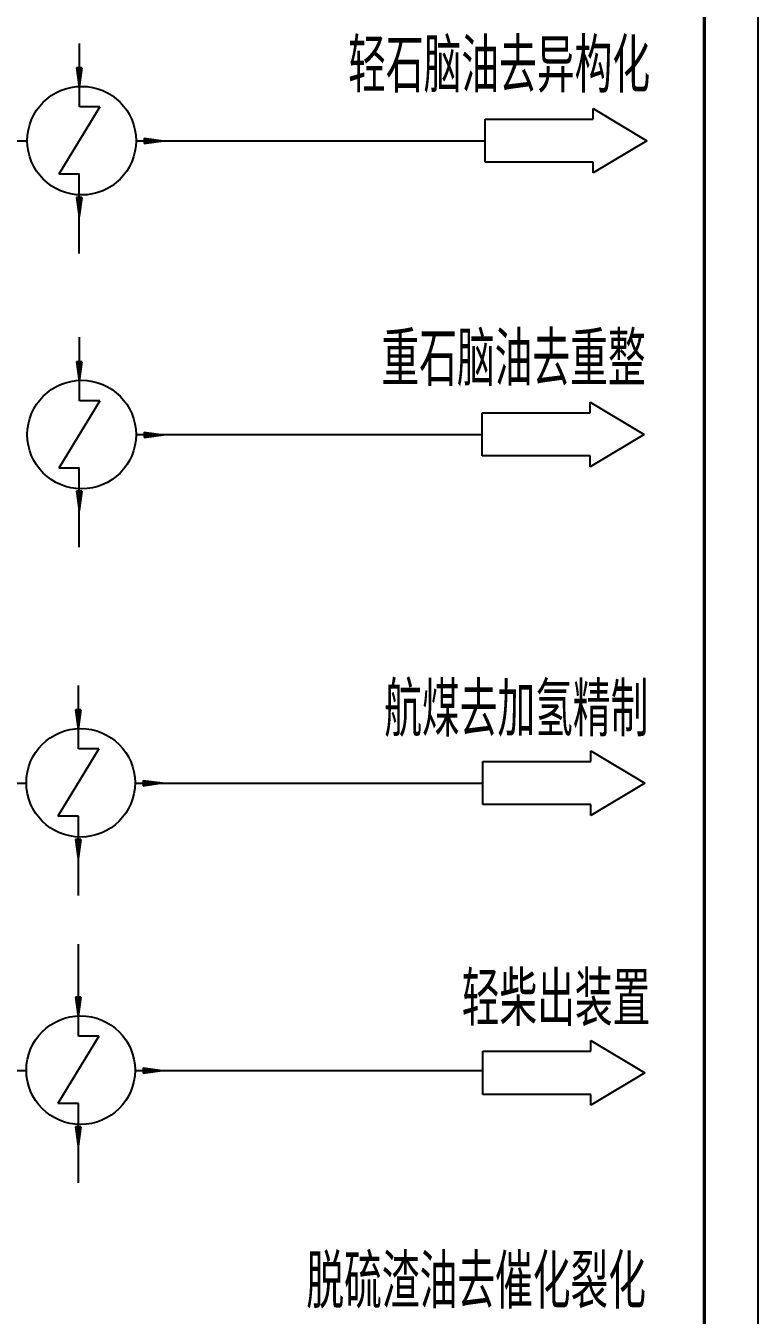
# Model space of a CAD drawing. Extents: x 0 to 420, y 0 to 297.
# Drawn here: x 351.9 to 419.9, y 63.2 to 182.9 of the extents above; entities that cross this region are included whole.
import ezdxf

# ---------------------------------------------------------------- set-up
doc = ezdxf.new("R2010")
doc.units = 0
doc.header["$LTSCALE"] = 300
doc.header["$MEASUREMENT"] = 0
doc.layers.get('0').update_dxf_attribs({"linetype": 'CONTINUOUS'})
doc.styles.get("Standard").update_dxf_attribs({"font": 'txt', "width": 0.62, "bigfont": 'hztxt'})

# ---------------------------------------------------------------- blocks, each defined once
blk = doc.blocks.new('FH02')
at = {"linetype": 'Continuous'}
for p, q in [((10, 2), (10, 3)), ((10, 3), (15, 0)), ((0, -2), (0, 2)), ((0, 2), (10, 2)), ((15, 0), (10, -3)), ((10, -2), (0, -2)), ((10, -3), (10, -2))]:
    blk.add_line(p, q, dxfattribs=at)

msp = doc.modelspace()

# ---------------------------------------------------------------- linework, layer by layer
for p, q in [((419.86, -0.15), (419.86, 296.85)), ((356.9, 175.36), (356.9, 181.23)), ((357.12, 178.97), (356.63, 178.97)), ((356.63, 178.97), (356.88, 177.18)), ((357.12, 178.93), (356.64, 178.93)), ((357.12, 178.88), (356.64, 178.88)), ((357.11, 178.85), (356.65, 178.85)), ((357.1, 178.8), (356.66, 178.8)), ((357.09, 178.76), (356.66, 178.76)), ((357.09, 178.72), (356.67, 178.72)), ((357.08, 178.68), (356.67, 178.68)), ((357.08, 178.65), (356.68, 178.65)), ((357.08, 178.62), (356.68, 178.62)), ((357.07, 178.6), (356.68, 178.6)), ((357.07, 178.58), (356.69, 178.58)), ((357.07, 178.56), (356.69, 178.56)), ((357.07, 178.56), (356.69, 178.56)), ((357.06, 178.54), (356.69, 178.54)), ((357.06, 178.54), (356.69, 178.54)), ((357.06, 178.52), (356.69, 178.52)), ((357.06, 178.52), (356.69, 178.52)), ((357.06, 178.51), (356.7, 178.51)), ((357.06, 178.48), (356.7, 178.48)), ((357.05, 178.45), (356.7, 178.45)), ((357.05, 178.44), (356.71, 178.44)), ((357.05, 178.41), (356.71, 178.41)), ((357.04, 178.39), (356.71, 178.39)), ((357.11, 178.88), (356.72, 178.88)), ((357.04, 178.37), (356.72, 178.37)), ((357.04, 178.33), (356.72, 178.33)), ((357.04, 178.33), (356.72, 178.33)), ((357.11, 178.88), (356.73, 178.88)), ((356.88, 178.97), (356.88, 177.18)), ((357.12, 178.97), (356.88, 177.18)), ((357.03, 178.3), (356.73, 178.3)), ((357.03, 178.26), (356.73, 178.26)), ((357.02, 178.23), (356.73, 178.23)), ((357.02, 178.22), (356.74, 178.22)), ((357.02, 178.19), (356.74, 178.19)), ((357.01, 178.15), (356.74, 178.15)), ((357.01, 178.12), (356.75, 178.12)), ((357.01, 178.11), (356.75, 178.11)), ((357.01, 178.1), (356.75, 178.1)), ((357.01, 178.1), (356.75, 178.1)), ((357, 178.09), (356.75, 178.09)), ((357, 178.09), (356.75, 178.09)), ((357, 178.07), (356.76, 178.07)), ((357, 178.07), (356.76, 178.07)), ((357, 178.03), (356.76, 178.03)), ((356.99, 178.01), (356.76, 178.01)), ((356.99, 177.98), (356.77, 177.98)), ((356.98, 177.94), (356.77, 177.94)), ((356.98, 177.94), (356.77, 177.94)), ((356.98, 177.92), (356.78, 177.92)), ((356.98, 177.89), (356.78, 177.89)), ((356.97, 177.87), (356.78, 177.87)), ((356.97, 177.85), (356.79, 177.85)), ((356.97, 177.83), (356.79, 177.83)), ((356.97, 177.82), (356.79, 177.82)), ((356.96, 177.81), (356.79, 177.81)), ((356.96, 177.8), (356.79, 177.8)), ((356.96, 177.78), (356.8, 177.78)), ((356.96, 177.78), (356.8, 177.78)), ((356.96, 177.77), (356.8, 177.77)), ((356.96, 177.77), (356.8, 177.77)), ((356.96, 177.76), (356.8, 177.76)), ((356.96, 177.74), (356.8, 177.74)), ((356.95, 177.73), (356.8, 177.73)), ((356.95, 177.71), (356.81, 177.71)), ((356.95, 177.69), (356.81, 177.69)), ((356.95, 177.69), (356.81, 177.69)), ((356.95, 177.69), (356.81, 177.69)), ((356.95, 177.68), (356.81, 177.68)), ((356.95, 177.67), (356.81, 177.67)), ((356.94, 177.66), (356.81, 177.66)), ((356.94, 177.64), (356.81, 177.64)), ((356.94, 177.64), (356.81, 177.64)), ((356.94, 177.64), (356.82, 177.64)), ((356.94, 177.61), (356.82, 177.61)), ((356.94, 177.61), (356.82, 177.61)), ((356.94, 177.6), (356.82, 177.6)), ((356.93, 177.57), (356.82, 177.57)), ((356.93, 177.56), (356.83, 177.56)), ((356.93, 177.55), (356.83, 177.55)), ((356.93, 177.53), (356.83, 177.53)), ((356.92, 177.49), (356.84, 177.49)), ((356.92, 177.47), (356.84, 177.47)), ((356.92, 177.46), (356.84, 177.46)), ((356.91, 177.41), (356.85, 177.41)), ((358.8, 175.36), (355, 169.11)), ((358.8, 175.36), (356.9, 175.36)), ((362.91, 172.43), (364.71, 172.19)), ((362.91, 172.43), (362.91, 171.94)), ((362.96, 172.43), (362.96, 171.95)), ((363, 172.43), (363, 171.95)), ((363, 172.42), (363, 172.03)), ((363, 172.42), (363, 172.04)), ((363.04, 172.42), (363.04, 171.96)), ((363.08, 172.41), (363.08, 171.97)), ((363.13, 172.4), (363.13, 171.97)), ((363.17, 172.4), (363.17, 171.98)), ((363.21, 172.39), (363.21, 171.98)), ((363.23, 172.39), (363.23, 171.99)), ((363.27, 172.39), (363.27, 171.99)), ((363.28, 172.38), (363.28, 171.99)), ((363.31, 172.38), (363.31, 172)), ((363.33, 172.38), (363.33, 172)), ((363.33, 172.38), (363.33, 172)), ((363.35, 172.38), (363.35, 172)), ((363.35, 172.38), (363.35, 172)), ((363.37, 172.37), (363.37, 172)), ((363.37, 172.37), (363.37, 172)), ((363.37, 172.37), (363.37, 172.01)), ((363.4, 172.37), (363.4, 172.01)), ((363.44, 172.36), (363.44, 172.01)), ((363.45, 172.36), (363.45, 172.02)), ((363.47, 172.36), (363.47, 172.02)), ((363.49, 172.35), (363.49, 172.02)), ((363.52, 172.35), (363.52, 172.03)), ((363.55, 172.35), (363.55, 172.03)), ((363.56, 172.35), (363.56, 172.03)), ((363.59, 172.34), (363.59, 172.04)), ((363.63, 172.34), (363.63, 172.04)), ((363.65, 172.33), (363.65, 172.04)), ((363.67, 172.33), (363.67, 172.05)), ((363.69, 172.33), (363.69, 172.05)), ((363.73, 172.32), (363.73, 172.05)), ((363.76, 172.32), (363.76, 172.06)), ((329.69, 172.21), (352.07, 172.21)), ((362.16, 172.21), (394.54, 172.21)), ((362.91, 172.19), (364.71, 172.19)), ((362.91, 171.94), (364.71, 172.19)), ((363.78, 172.32), (363.78, 172.06)), ((363.78, 172.32), (363.78, 172.06)), ((363.78, 172.32), (363.78, 172.06)), ((363.79, 172.31), (363.79, 172.06)), ((363.79, 172.31), (363.79, 172.06)), ((363.81, 172.31), (363.81, 172.07)), ((363.82, 172.31), (363.82, 172.07)), ((363.85, 172.31), (363.85, 172.07)), ((363.88, 172.3), (363.88, 172.07)), ((363.9, 172.3), (363.9, 172.08)), ((363.94, 172.29), (363.94, 172.08)), ((363.95, 172.29), (363.95, 172.08)), ((363.97, 172.29), (363.97, 172.09)), ((363.99, 172.29), (363.99, 172.09)), ((364.02, 172.28), (364.02, 172.09)), ((364.03, 172.28), (364.03, 172.1)), ((364.05, 172.28), (364.05, 172.1)), ((364.06, 172.28), (364.06, 172.1)), ((364.08, 172.28), (364.08, 172.1)), ((364.09, 172.27), (364.09, 172.1)), ((364.1, 172.27), (364.1, 172.11)), ((364.1, 172.27), (364.1, 172.11)), ((364.11, 172.27), (364.11, 172.11)), ((364.11, 172.27), (364.11, 172.11)), ((364.13, 172.27), (364.13, 172.11)), ((364.14, 172.27), (364.14, 172.11)), ((364.16, 172.26), (364.16, 172.11)), ((364.17, 172.26), (364.17, 172.12)), ((364.19, 172.26), (364.19, 172.12)), ((364.19, 172.26), (364.19, 172.12)), ((364.2, 172.26), (364.2, 172.12)), ((364.2, 172.26), (364.2, 172.12)), ((364.22, 172.26), (364.22, 172.12)), ((364.23, 172.25), (364.23, 172.12)), ((364.24, 172.25), (364.24, 172.12)), ((364.24, 172.25), (364.24, 172.12)), ((364.25, 172.25), (364.25, 172.13)), ((364.27, 172.25), (364.27, 172.13)), ((364.27, 172.25), (364.27, 172.13)), ((364.28, 172.25), (364.28, 172.13)), ((364.31, 172.24), (364.31, 172.13)), ((364.33, 172.24), (364.33, 172.14)), ((364.34, 172.24), (364.34, 172.14)), ((364.36, 172.24), (364.36, 172.14)), ((364.4, 172.23), (364.4, 172.15)), ((364.42, 172.23), (364.42, 172.15)), ((364.42, 172.23), (364.42, 172.15)), ((364.47, 172.22), (364.47, 172.16)), ((356.9, 169.11), (355, 169.11)), ((356.86, 169.11), (356.86, 161.75)), ((356.63, 166.95), (356.88, 165.16)), ((357.12, 166.95), (356.63, 166.95)), ((357.12, 166.91), (356.64, 166.91)), ((357.12, 166.86), (356.64, 166.86)), ((357.11, 166.83), (356.65, 166.83)), ((357.1, 166.78), (356.66, 166.78)), ((357.09, 166.74), (356.66, 166.74)), ((357.09, 166.7), (356.67, 166.7)), ((357.08, 166.66), (356.67, 166.66)), ((357.08, 166.63), (356.68, 166.63)), ((357.08, 166.59), (356.68, 166.59)), ((357.07, 166.58), (356.68, 166.58)), ((357.07, 166.56), (356.69, 166.56)), ((357.07, 166.54), (356.69, 166.54)), ((357.07, 166.54), (356.69, 166.54)), ((357.06, 166.52), (356.69, 166.52)), ((357.06, 166.52), (356.69, 166.52)), ((357.06, 166.5), (356.69, 166.5)), ((357.06, 166.5), (356.69, 166.5)), ((357.06, 166.49), (356.7, 166.49)), ((357.06, 166.46), (356.7, 166.46)), ((357.05, 166.43), (356.7, 166.43)), ((357.05, 166.42), (356.71, 166.42)), ((357.05, 166.39), (356.71, 166.39)), ((357.04, 166.37), (356.71, 166.37)), ((357.11, 166.86), (356.72, 166.86)), ((357.04, 166.34), (356.72, 166.34)), ((357.11, 166.86), (356.73, 166.86)), ((356.88, 166.95), (356.88, 165.16)), ((357.12, 166.95), (356.88, 165.16)), ((357.04, 166.31), (356.72, 166.31)), ((357.04, 166.31), (356.72, 166.31)), ((357.03, 166.27), (356.73, 166.27)), ((357.03, 166.24), (356.73, 166.24)), ((357.02, 166.21), (356.73, 166.21)), ((357.02, 166.2), (356.74, 166.2)), ((357.02, 166.17), (356.74, 166.17)), ((357.01, 166.13), (356.74, 166.13)), ((357.01, 166.1), (356.75, 166.1)), ((357.01, 166.09), (356.75, 166.09)), ((357.01, 166.08), (356.75, 166.08)), ((357.01, 166.08), (356.75, 166.08)), ((357, 166.07), (356.75, 166.07)), ((357, 166.07), (356.75, 166.07)), ((357, 166.05), (356.76, 166.05)), ((357, 166.04), (356.76, 166.04)), ((357, 166.01), (356.76, 166.01)), ((356.99, 165.99), (356.76, 165.99)), ((356.99, 165.96), (356.77, 165.96)), ((356.98, 165.92), (356.77, 165.92)), ((356.98, 165.92), (356.77, 165.92)), ((356.98, 165.9), (356.78, 165.9)), ((356.98, 165.87), (356.78, 165.87)), ((356.97, 165.85), (356.78, 165.85)), ((356.97, 165.83), (356.79, 165.83)), ((356.97, 165.81), (356.79, 165.81)), ((356.97, 165.8), (356.79, 165.8)), ((356.96, 165.79), (356.79, 165.79)), ((356.96, 165.78), (356.79, 165.78)), ((356.96, 165.76), (356.8, 165.76)), ((356.96, 165.76), (356.8, 165.76)), ((356.96, 165.75), (356.8, 165.75)), ((356.96, 165.75), (356.8, 165.75)), ((356.96, 165.74), (356.8, 165.74)), ((356.96, 165.72), (356.8, 165.72)), ((356.95, 165.7), (356.8, 165.7)), ((356.95, 165.69), (356.81, 165.69)), ((356.95, 165.67), (356.81, 165.67)), ((356.95, 165.67), (356.81, 165.67)), ((356.95, 165.67), (356.81, 165.67)), ((356.95, 165.66), (356.81, 165.66)), ((356.95, 165.65), (356.81, 165.65)), ((356.94, 165.63), (356.81, 165.63)), ((356.94, 165.62), (356.81, 165.62)), ((356.94, 165.62), (356.81, 165.62)), ((356.94, 165.62), (356.82, 165.62)), ((356.94, 165.59), (356.82, 165.59)), ((356.94, 165.59), (356.82, 165.59)), ((356.94, 165.58), (356.82, 165.58)), ((356.93, 165.55), (356.82, 165.55)), ((356.93, 165.54), (356.83, 165.54)), ((356.93, 165.53), (356.83, 165.53)), ((356.93, 165.51), (356.83, 165.51)), ((356.92, 165.47), (356.84, 165.47)), ((356.92, 165.45), (356.84, 165.45)), ((356.92, 165.44), (356.84, 165.44)), ((356.91, 165.39), (356.85, 165.39)), ((356.9, 148.08), (356.9, 153.96)), ((356.63, 151.7), (356.88, 149.9)), ((357.12, 151.7), (356.63, 151.7)), ((357.12, 151.65), (356.64, 151.65)), ((357.12, 151.61), (356.64, 151.61)), ((357.11, 151.57), (356.65, 151.57)), ((357.1, 151.53), (356.66, 151.53)), ((357.09, 151.48), (356.66, 151.48)), ((357.09, 151.44), (356.67, 151.44)), ((357.08, 151.4), (356.67, 151.4)), ((357.08, 151.38), (356.68, 151.38)), ((357.08, 151.34), (356.68, 151.34)), ((357.07, 151.33), (356.68, 151.33)), ((357.07, 151.3), (356.69, 151.3)), ((357.07, 151.28), (356.69, 151.28)), ((357.07, 151.28), (356.69, 151.28)), ((357.06, 151.26), (356.69, 151.26)), ((357.06, 151.26), (356.69, 151.26)), ((357.06, 151.24), (356.69, 151.24)), ((357.06, 151.24), (356.69, 151.24)), ((357.06, 151.24), (356.7, 151.24)), ((357.06, 151.21), (356.7, 151.21)), ((357.05, 151.17), (356.7, 151.17)), ((357.05, 151.16), (356.71, 151.16)), ((357.05, 151.14), (356.71, 151.14)), ((357.04, 151.12), (356.71, 151.12)), ((357.11, 151.61), (356.72, 151.61)), ((357.04, 151.09), (356.72, 151.09)), ((357.04, 151.06), (356.72, 151.06)), ((357.04, 151.05), (356.72, 151.05)), ((357.11, 151.61), (356.73, 151.61)), ((357.03, 151.02), (356.73, 151.02)), ((357.03, 150.98), (356.73, 150.98)), ((357.02, 150.96), (356.73, 150.96)), ((357.02, 150.94), (356.74, 150.94)), ((357.02, 150.92), (356.74, 150.92)), ((357.01, 150.88), (356.74, 150.88)), ((357.01, 150.85), (356.75, 150.85)), ((357.01, 150.83), (356.75, 150.83)), ((357.01, 150.83), (356.75, 150.83)), ((357.01, 150.83), (356.75, 150.83)), ((357, 150.81), (356.75, 150.81)), ((357, 150.81), (356.75, 150.81)), ((357, 150.8), (356.76, 150.8)), ((357, 150.79), (356.76, 150.79)), ((357.12, 151.7), (356.88, 149.9)), ((356.88, 151.7), (356.88, 149.9)), ((357, 150.76), (356.76, 150.76)), ((356.99, 150.73), (356.76, 150.73)), ((356.99, 150.71), (356.77, 150.71)), ((356.98, 150.67), (356.77, 150.67)), ((356.98, 150.66), (356.77, 150.66)), ((356.98, 150.64), (356.78, 150.64)), ((356.98, 150.62), (356.78, 150.62)), ((356.97, 150.59), (356.78, 150.59)), ((356.97, 150.58), (356.79, 150.58)), ((356.97, 150.56), (356.79, 150.56)), ((356.97, 150.55), (356.79, 150.55)), ((356.96, 150.53), (356.79, 150.53)), ((356.96, 150.52), (356.79, 150.52)), ((356.96, 150.51), (356.8, 150.51)), ((356.96, 150.51), (356.8, 150.51)), ((356.96, 150.49), (356.8, 150.49)), ((356.96, 150.49), (356.8, 150.49)), ((356.96, 150.48), (356.8, 150.48)), ((356.96, 150.47), (356.8, 150.47)), ((356.95, 150.45), (356.8, 150.45)), ((356.95, 150.44), (356.81, 150.44)), ((356.95, 150.42), (356.81, 150.42)), ((356.95, 150.42), (356.81, 150.42)), ((356.95, 150.41), (356.81, 150.41)), ((356.95, 150.41), (356.81, 150.41)), ((356.95, 150.39), (356.81, 150.39)), ((356.94, 150.38), (356.81, 150.38)), ((356.94, 150.37), (356.81, 150.37)), ((356.94, 150.37), (356.81, 150.37)), ((356.94, 150.36), (356.82, 150.36)), ((356.94, 150.33), (356.82, 150.33)), ((356.94, 150.33), (356.82, 150.33)), ((356.94, 150.33), (356.82, 150.33)), ((356.93, 150.3), (356.82, 150.3)), ((356.93, 150.28), (356.83, 150.28)), ((356.93, 150.27), (356.83, 150.27)), ((356.93, 150.25), (356.83, 150.25)), ((356.92, 150.21), (356.84, 150.21)), ((356.92, 150.19), (356.84, 150.19)), ((356.92, 150.19), (356.84, 150.19)), ((356.91, 150.14), (356.85, 150.14)), ((358.8, 148.08), (355, 141.83)), ((358.8, 148.08), (356.9, 148.08)), ((362.16, 144.95), (394.27, 144.95)), ((362.91, 145.16), (362.91, 144.67)), ((362.91, 145.16), (364.71, 144.91)), ((362.91, 144.67), (364.71, 144.91)), ((362.91, 144.91), (364.71, 144.91)), ((362.96, 145.15), (362.96, 144.67)), ((363, 145.16), (363, 144.68)), ((363, 145.15), (363, 144.77)), ((363, 145.15), (363, 144.75)), ((363.04, 145.14), (363.04, 144.68)), ((363.08, 145.14), (363.08, 144.69)), ((363.13, 145.13), (363.13, 144.7)), ((363.17, 145.12), (363.17, 144.7)), ((363.21, 145.12), (363.21, 144.71)), ((363.23, 145.12), (363.23, 144.71)), ((363.27, 145.11), (363.27, 144.72)), ((363.28, 145.11), (363.28, 144.72)), ((363.31, 145.1), (363.31, 144.72)), ((363.33, 145.1), (363.33, 144.72)), ((363.33, 145.1), (363.33, 144.72)), ((363.35, 145.1), (363.35, 144.73)), ((363.35, 145.1), (363.35, 144.73)), ((363.37, 145.1), (363.37, 144.73)), ((363.37, 145.1), (363.37, 144.73)), ((363.37, 145.1), (363.37, 144.73)), ((363.4, 145.09), (363.4, 144.73)), ((363.44, 145.09), (363.44, 144.74)), ((363.45, 145.09), (363.45, 144.74)), ((363.47, 145.08), (363.47, 144.74)), ((363.49, 145.08), (363.49, 144.75)), ((363.52, 145.08), (363.52, 144.75)), ((363.55, 145.07), (363.55, 144.75)), ((363.56, 145.07), (363.56, 144.76)), ((363.59, 145.07), (363.59, 144.76)), ((363.63, 145.06), (363.63, 144.76)), ((363.65, 145.06), (363.65, 144.77)), ((363.67, 145.06), (363.67, 144.77)), ((363.69, 145.05), (363.69, 144.77)), ((363.73, 145.05), (363.73, 144.78)), ((363.76, 145.04), (363.76, 144.78)), ((363.78, 145.04), (363.78, 144.79)), ((363.78, 145.04), (363.78, 144.79)), ((363.78, 145.04), (363.78, 144.79)), ((363.79, 145.04), (363.79, 144.79)), ((363.79, 145.04), (363.79, 144.79)), ((363.81, 145.04), (363.81, 144.79)), ((363.82, 145.03), (363.82, 144.79)), ((363.85, 145.03), (363.85, 144.8)), ((363.88, 145.03), (363.88, 144.8)), ((363.9, 145.02), (363.9, 144.8)), ((363.94, 145.02), (363.94, 144.81)), ((363.95, 145.02), (363.95, 144.81)), ((363.97, 145.01), (363.97, 144.81)), ((363.99, 145.01), (363.99, 144.81)), ((364.02, 145.01), (364.02, 144.82)), ((364.03, 145.01), (364.03, 144.82)), ((364.05, 145), (364.05, 144.82)), ((364.06, 145), (364.06, 144.82)), ((364.08, 145), (364.08, 144.83)), ((364.09, 145), (364.09, 144.83)), ((364.1, 145), (364.1, 144.83)), ((364.1, 145), (364.1, 144.83)), ((364.11, 144.99), (364.11, 144.83)), ((364.11, 144.99), (364.11, 144.83)), ((364.13, 144.99), (364.13, 144.83)), ((364.14, 144.99), (364.14, 144.84)), ((364.16, 144.99), (364.16, 144.84)), ((364.17, 144.99), (364.17, 144.84)), ((364.19, 144.98), (364.19, 144.84)), ((364.19, 144.98), (364.19, 144.84)), ((364.2, 144.98), (364.2, 144.84)), ((364.2, 144.98), (364.2, 144.84)), ((364.22, 144.98), (364.22, 144.85)), ((364.23, 144.98), (364.23, 144.85)), ((364.24, 144.98), (364.24, 144.85)), ((364.24, 144.98), (364.24, 144.85)), ((364.25, 144.98), (364.25, 144.85)), ((364.27, 144.97), (364.27, 144.85)), ((364.27, 144.97), (364.27, 144.85)), ((364.28, 144.97), (364.28, 144.85)), ((364.31, 144.97), (364.31, 144.86)), ((364.33, 144.97), (364.33, 144.86)), ((364.34, 144.96), (364.34, 144.86)), ((364.36, 144.96), (364.36, 144.87)), ((364.4, 144.96), (364.4, 144.87)), ((364.42, 144.95), (364.42, 144.87)), ((364.42, 144.95), (364.42, 144.87)), ((364.47, 144.94), (364.47, 144.88)), ((356.9, 141.83), (355, 141.83)), ((356.86, 141.83), (356.86, 134.47)), ((357.12, 139.68), (356.63, 139.68)), ((356.63, 139.68), (356.88, 137.88)), ((357.12, 139.63), (356.64, 139.63)), ((357.12, 139.59), (356.64, 139.59)), ((357.11, 139.55), (356.65, 139.55)), ((357.1, 139.5), (356.66, 139.5)), ((357.09, 139.46), (356.66, 139.46)), ((357.09, 139.42), (356.67, 139.42)), ((357.08, 139.38), (356.67, 139.38)), ((357.08, 139.36), (356.68, 139.36)), ((357.08, 139.32), (356.68, 139.32)), ((357.07, 139.31), (356.68, 139.31)), ((357.07, 139.28), (356.69, 139.28)), ((357.07, 139.26), (356.69, 139.26)), ((357.07, 139.26), (356.69, 139.26)), ((357.06, 139.24), (356.69, 139.24)), ((357.06, 139.24), (356.69, 139.24)), ((357.06, 139.22), (356.69, 139.22)), ((357.06, 139.22), (356.69, 139.22)), ((357.06, 139.22), (356.7, 139.22)), ((357.06, 139.18), (356.7, 139.18)), ((357.05, 139.15), (356.7, 139.15)), ((357.05, 139.14), (356.71, 139.14)), ((357.05, 139.11), (356.71, 139.11)), ((357.04, 139.09), (356.71, 139.09)), ((357.11, 139.59), (356.72, 139.59)), ((357.04, 139.07), (356.72, 139.07)), ((357.04, 139.04), (356.72, 139.04)), ((357.04, 139.03), (356.72, 139.03)), ((357.11, 139.59), (356.73, 139.59)), ((357.03, 139), (356.73, 139)), ((357.03, 138.96), (356.73, 138.96)), ((357.02, 138.93), (356.73, 138.93)), ((357.02, 138.92), (356.74, 138.92)), ((357.02, 138.9), (356.74, 138.9)), ((357.01, 138.86), (356.74, 138.86)), ((357.01, 138.83), (356.75, 138.83)), ((357.01, 138.81), (356.75, 138.81)), ((357.12, 139.68), (356.88, 137.88)), ((356.88, 139.67), (356.88, 137.88)), ((357.01, 138.81), (356.75, 138.81)), ((357.01, 138.81), (356.75, 138.81)), ((357, 138.79), (356.75, 138.79)), ((357, 138.79), (356.75, 138.79)), ((357, 138.77), (356.76, 138.77)), ((357, 138.77), (356.76, 138.77)), ((357, 138.74), (356.76, 138.74)), ((356.99, 138.71), (356.76, 138.71)), ((356.99, 138.69), (356.77, 138.69)), ((356.98, 138.65), (356.77, 138.65)), ((356.98, 138.64), (356.77, 138.64)), ((356.98, 138.62), (356.78, 138.62)), ((356.98, 138.6), (356.78, 138.6)), ((356.97, 138.57), (356.78, 138.57)), ((356.97, 138.56), (356.79, 138.56)), ((356.97, 138.54), (356.79, 138.54)), ((356.97, 138.53), (356.79, 138.53)), ((356.96, 138.51), (356.79, 138.51)), ((356.96, 138.5), (356.79, 138.5)), ((356.96, 138.49), (356.8, 138.49)), ((356.96, 138.49), (356.8, 138.49)), ((356.96, 138.47), (356.8, 138.47)), ((356.96, 138.47), (356.8, 138.47)), ((356.96, 138.46), (356.8, 138.46)), ((356.96, 138.45), (356.8, 138.45)), ((356.95, 138.43), (356.8, 138.43)), ((356.95, 138.42), (356.81, 138.42)), ((356.95, 138.4), (356.81, 138.4)), ((356.95, 138.4), (356.81, 138.4)), ((356.95, 138.39), (356.81, 138.39)), ((356.95, 138.38), (356.81, 138.38)), ((356.95, 138.37), (356.81, 138.37)), ((356.94, 138.36), (356.81, 138.36)), ((356.94, 138.35), (356.81, 138.35)), ((356.94, 138.35), (356.81, 138.35)), ((356.94, 138.34), (356.82, 138.34)), ((356.94, 138.31), (356.82, 138.31)), ((356.94, 138.31), (356.82, 138.31)), ((356.94, 138.31), (356.82, 138.31)), ((356.93, 138.28), (356.82, 138.28)), ((356.93, 138.26), (356.83, 138.26)), ((356.93, 138.25), (356.83, 138.25)), ((356.93, 138.23), (356.83, 138.23)), ((356.92, 138.19), (356.84, 138.19)), ((356.92, 138.17), (356.84, 138.17)), ((356.92, 138.17), (356.84, 138.17)), ((356.91, 138.12), (356.85, 138.12)), ((356.81, 115.76), (356.81, 121.64)), ((357.03, 119.38), (356.54, 119.38)), ((356.54, 119.38), (356.79, 117.59)), ((357.03, 119.34), (356.55, 119.34)), ((357.03, 119.29), (356.55, 119.29)), ((357.01, 119.26), (356.56, 119.26)), ((357.01, 119.21), (356.56, 119.21)), ((357, 119.17), (356.57, 119.17)), ((357, 119.13), (356.58, 119.13)), ((356.99, 119.09), (356.58, 119.09)), ((356.99, 119.06), (356.58, 119.06)), ((356.98, 119.02), (356.59, 119.02)), ((356.98, 119.01), (356.59, 119.01)), ((356.98, 118.99), (356.59, 118.99)), ((356.98, 118.97), (356.6, 118.97)), ((356.98, 118.97), (356.6, 118.97)), ((356.97, 118.95), (356.6, 118.95)), ((356.97, 118.95), (356.6, 118.95)), ((356.97, 118.93), (356.6, 118.93)), ((356.97, 118.93), (356.6, 118.93)), ((356.97, 118.92), (356.6, 118.92)), ((356.96, 118.89), (356.61, 118.89)), ((356.96, 118.86), (356.61, 118.86)), ((356.96, 118.85), (356.61, 118.85)), ((357.02, 119.29), (356.62, 119.29)), ((356.96, 118.82), (356.62, 118.82)), ((356.95, 118.8), (356.62, 118.8)), ((356.95, 118.78), (356.62, 118.78)), ((356.94, 118.74), (356.63, 118.74)), ((356.94, 118.74), (356.63, 118.74)), ((356.94, 118.7), (356.63, 118.7)), ((357.02, 119.29), (356.64, 119.29)), ((356.93, 118.67), (356.64, 118.67)), ((356.93, 118.64), (356.64, 118.64)), ((356.93, 118.63), (356.64, 118.63)), ((356.93, 118.6), (356.65, 118.6)), ((356.92, 118.56), (356.65, 118.56)), ((356.92, 118.53), (356.66, 118.53)), ((356.91, 118.52), (356.66, 118.52)), ((356.91, 118.51), (356.66, 118.51)), ((356.91, 118.51), (356.66, 118.51)), ((356.91, 118.5), (356.66, 118.5)), ((356.91, 118.5), (356.66, 118.5)), ((356.91, 118.48), (356.66, 118.48)), ((356.91, 118.47), (356.66, 118.47)), ((356.79, 119.38), (356.79, 117.59)), ((357.03, 119.38), (356.79, 117.59)), ((356.9, 118.44), (356.67, 118.44)), ((356.9, 118.42), (356.67, 118.42)), ((356.9, 118.39), (356.68, 118.39)), ((356.89, 118.35), (356.68, 118.35)), ((356.89, 118.35), (356.68, 118.35)), ((356.89, 118.33), (356.68, 118.33)), ((356.88, 118.3), (356.69, 118.3)), ((356.88, 118.28), (356.69, 118.28)), ((356.88, 118.26), (356.69, 118.26)), ((356.88, 118.24), (356.7, 118.24)), ((356.87, 118.23), (356.7, 118.23)), ((356.87, 118.22), (356.7, 118.22)), ((356.87, 118.21), (356.7, 118.21)), ((356.87, 118.19), (356.7, 118.19)), ((356.87, 118.19), (356.7, 118.19)), ((356.87, 118.18), (356.7, 118.18)), ((356.87, 118.18), (356.7, 118.18)), ((356.87, 118.17), (356.71, 118.17)), ((356.86, 118.15), (356.71, 118.15)), ((356.86, 118.13), (356.71, 118.13)), ((356.86, 118.12), (356.71, 118.12)), ((356.86, 118.1), (356.72, 118.1)), ((356.86, 118.1), (356.72, 118.1)), ((356.86, 118.1), (356.72, 118.1)), ((356.86, 118.09), (356.72, 118.09)), ((356.85, 118.08), (356.72, 118.08)), ((356.85, 118.06), (356.72, 118.06)), ((356.85, 118.05), (356.72, 118.05)), ((356.85, 118.05), (356.72, 118.05)), ((356.85, 118.05), (356.72, 118.05)), ((356.85, 118.02), (356.73, 118.02)), ((356.85, 118.02), (356.73, 118.02)), ((356.84, 118.01), (356.73, 118.01)), ((356.84, 117.98), (356.73, 117.98)), ((356.84, 117.97), (356.73, 117.97)), ((356.84, 117.96), (356.74, 117.96)), ((356.83, 117.94), (356.74, 117.94)), ((356.83, 117.9), (356.74, 117.9)), ((356.83, 117.88), (356.75, 117.88)), ((356.83, 117.87), (356.75, 117.87)), ((356.82, 117.82), (356.75, 117.82)), ((358.71, 115.76), (354.91, 109.52)), ((358.71, 115.76), (356.81, 115.76)), ((339.37, 112.59), (351.97, 112.59)), ((362.06, 112.59), (394.33, 112.59)), ((362.82, 112.84), (364.61, 112.6)), ((362.82, 112.84), (362.82, 112.35)), ((362.82, 112.6), (364.61, 112.6)), ((362.82, 112.35), (364.61, 112.6)), ((362.86, 112.84), (362.86, 112.36)), ((362.91, 112.84), (362.91, 112.36)), ((362.91, 112.83), (362.91, 112.43)), ((362.91, 112.83), (362.91, 112.45)), ((362.95, 112.83), (362.95, 112.37)), ((362.99, 112.82), (362.99, 112.38)), ((363.04, 112.81), (363.04, 112.38)), ((363.07, 112.81), (363.07, 112.39)), ((363.11, 112.8), (363.11, 112.39)), ((363.14, 112.8), (363.14, 112.4)), ((363.18, 112.79), (363.18, 112.4)), ((363.19, 112.79), (363.19, 112.4)), ((363.22, 112.79), (363.22, 112.41)), ((363.23, 112.79), (363.23, 112.41)), ((363.23, 112.79), (363.23, 112.41)), ((363.25, 112.78), (363.25, 112.41)), ((363.25, 112.78), (363.25, 112.41)), ((363.27, 112.78), (363.27, 112.41)), ((363.27, 112.78), (363.27, 112.41)), ((363.28, 112.78), (363.28, 112.41)), ((363.31, 112.78), (363.31, 112.42)), ((363.34, 112.77), (363.34, 112.42)), ((363.36, 112.77), (363.36, 112.43)), ((363.38, 112.77), (363.38, 112.43)), ((363.4, 112.76), (363.4, 112.43)), ((363.43, 112.76), (363.43, 112.43)), ((363.46, 112.76), (363.46, 112.44)), ((363.47, 112.76), (363.47, 112.44)), ((363.5, 112.75), (363.5, 112.44)), ((363.54, 112.75), (363.54, 112.45)), ((363.56, 112.74), (363.56, 112.45)), ((363.57, 112.74), (363.57, 112.45)), ((363.6, 112.74), (363.6, 112.46)), ((363.64, 112.73), (363.64, 112.46)), ((363.67, 112.73), (363.67, 112.47)), ((363.68, 112.73), (363.68, 112.47)), ((363.69, 112.72), (363.69, 112.47)), ((363.69, 112.72), (363.69, 112.47)), ((363.7, 112.72), (363.7, 112.47)), ((363.7, 112.72), (363.7, 112.47)), ((363.72, 112.72), (363.72, 112.48)), ((363.73, 112.72), (363.73, 112.48)), ((363.76, 112.71), (363.76, 112.48)), ((363.79, 112.71), (363.79, 112.48)), ((363.81, 112.71), (363.81, 112.49)), ((363.85, 112.7), (363.85, 112.49)), ((363.86, 112.7), (363.86, 112.49)), ((363.88, 112.7), (363.88, 112.5)), ((363.9, 112.7), (363.9, 112.5)), ((363.93, 112.69), (363.93, 112.5)), ((363.94, 112.69), (363.94, 112.5)), ((363.96, 112.69), (363.96, 112.51)), ((363.97, 112.69), (363.97, 112.51)), ((363.98, 112.68), (363.98, 112.51)), ((364, 112.68), (364, 112.51)), ((364.01, 112.68), (364.01, 112.51)), ((364.01, 112.68), (364.01, 112.51)), ((364.02, 112.68), (364.02, 112.52)), ((364.02, 112.68), (364.02, 112.52)), ((364.04, 112.68), (364.04, 112.52)), ((364.05, 112.68), (364.05, 112.52)), ((364.07, 112.67), (364.07, 112.52)), ((364.08, 112.67), (364.08, 112.52)), ((364.1, 112.67), (364.1, 112.53)), ((364.1, 112.67), (364.1, 112.53)), ((364.11, 112.67), (364.11, 112.53)), ((364.11, 112.67), (364.11, 112.53)), ((364.12, 112.66), (364.12, 112.53)), ((364.14, 112.66), (364.14, 112.53)), ((364.15, 112.66), (364.15, 112.53)), ((364.15, 112.66), (364.15, 112.53)), ((364.16, 112.66), (364.16, 112.53)), ((364.18, 112.66), (364.18, 112.54)), ((364.18, 112.66), (364.18, 112.54)), ((364.19, 112.66), (364.19, 112.54)), ((364.22, 112.65), (364.22, 112.54)), ((364.23, 112.65), (364.23, 112.55)), ((364.25, 112.65), (364.25, 112.55)), ((364.27, 112.65), (364.27, 112.55)), ((364.3, 112.64), (364.3, 112.56)), ((364.32, 112.64), (364.32, 112.56)), ((364.33, 112.64), (364.33, 112.56)), ((364.38, 112.63), (364.38, 112.57)), ((356.81, 109.52), (354.91, 109.52)), ((356.77, 109.52), (356.77, 102.16)), ((356.54, 107.36), (356.79, 105.57)), ((357.03, 107.36), (356.54, 107.36)), ((357.03, 107.32), (356.55, 107.32)), ((357.03, 107.27), (356.55, 107.27)), ((357.01, 107.23), (356.56, 107.23)), ((357.01, 107.19), (356.56, 107.19)), ((357, 107.14), (356.57, 107.14)), ((357, 107.11), (356.58, 107.11)), ((356.99, 107.07), (356.58, 107.07)), ((356.99, 107.04), (356.58, 107.04)), ((356.98, 107), (356.59, 107)), ((356.98, 106.99), (356.59, 106.99)), ((356.98, 106.97), (356.59, 106.97)), ((356.98, 106.95), (356.6, 106.95)), ((356.98, 106.95), (356.6, 106.95)), ((356.97, 106.93), (356.6, 106.93)), ((356.97, 106.93), (356.6, 106.93)), ((356.97, 106.91), (356.6, 106.91)), ((356.97, 106.91), (356.6, 106.91)), ((356.97, 106.9), (356.6, 106.9)), ((356.96, 106.87), (356.61, 106.87)), ((356.96, 106.84), (356.61, 106.84)), ((356.96, 106.82), (356.61, 106.82)), ((357.02, 107.27), (356.62, 107.27)), ((356.96, 106.8), (356.62, 106.8)), ((356.95, 106.78), (356.62, 106.78)), ((356.95, 106.75), (356.62, 106.75)), ((356.94, 106.72), (356.63, 106.72)), ((356.94, 106.72), (356.63, 106.72)), ((356.94, 106.68), (356.63, 106.68)), ((357.02, 107.27), (356.64, 107.27)), ((356.93, 106.65), (356.64, 106.65)), ((356.93, 106.62), (356.64, 106.62)), ((356.93, 106.61), (356.64, 106.61)), ((356.93, 106.58), (356.65, 106.58)), ((356.92, 106.54), (356.65, 106.54)), ((356.92, 106.51), (356.66, 106.51)), ((356.79, 107.36), (356.79, 105.57)), ((357.03, 107.36), (356.79, 105.57)), ((356.91, 106.5), (356.66, 106.5)), ((356.91, 106.49), (356.66, 106.49)), ((356.91, 106.49), (356.66, 106.49)), ((356.91, 106.48), (356.66, 106.48)), ((356.91, 106.48), (356.66, 106.48)), ((356.91, 106.46), (356.66, 106.46)), ((356.91, 106.45), (356.66, 106.45)), ((356.9, 106.42), (356.67, 106.42)), ((356.9, 106.4), (356.67, 106.4)), ((356.9, 106.37), (356.68, 106.37)), ((356.89, 106.33), (356.68, 106.33)), ((356.89, 106.33), (356.68, 106.33)), ((356.89, 106.31), (356.68, 106.31)), ((356.88, 106.28), (356.69, 106.28)), ((356.88, 106.25), (356.69, 106.25)), ((356.88, 106.24), (356.69, 106.24)), ((356.88, 106.22), (356.7, 106.22)), ((356.87, 106.21), (356.7, 106.21)), ((356.87, 106.2), (356.7, 106.2)), ((356.87, 106.18), (356.7, 106.18)), ((356.87, 106.17), (356.7, 106.17)), ((356.87, 106.17), (356.7, 106.17)), ((356.87, 106.16), (356.7, 106.16)), ((356.87, 106.16), (356.7, 106.16)), ((356.87, 106.15), (356.71, 106.15)), ((356.86, 106.13), (356.71, 106.13)), ((356.86, 106.11), (356.71, 106.11)), ((356.86, 106.1), (356.71, 106.1)), ((356.86, 106.08), (356.72, 106.08)), ((356.86, 106.08), (356.72, 106.08)), ((356.86, 106.08), (356.72, 106.08)), ((356.86, 106.07), (356.72, 106.07)), ((356.85, 106.06), (356.72, 106.06)), ((356.85, 106.04), (356.72, 106.04)), ((356.85, 106.03), (356.72, 106.03)), ((356.85, 106.03), (356.72, 106.03)), ((356.85, 106.02), (356.72, 106.02)), ((356.85, 106), (356.73, 106)), ((356.85, 106), (356.73, 106)), ((356.84, 105.99), (356.73, 105.99)), ((356.84, 105.96), (356.73, 105.96)), ((356.84, 105.95), (356.73, 105.95)), ((356.84, 105.93), (356.74, 105.93)), ((356.83, 105.92), (356.74, 105.92)), ((356.83, 105.88), (356.74, 105.88)), ((356.83, 105.86), (356.75, 105.86)), ((356.83, 105.85), (356.75, 105.85)), ((356.82, 105.8), (356.75, 105.8)), ((356.81, 89.1), (356.81, 97.64)), ((356.54, 92.72), (356.79, 90.92)), ((357.03, 92.72), (356.54, 92.72)), ((357.03, 92.67), (356.55, 92.67)), ((357.03, 92.63), (356.55, 92.63)), ((357.01, 92.59), (356.56, 92.59)), ((357.01, 92.54), (356.56, 92.54)), ((357, 92.5), (356.57, 92.5)), ((357, 92.46), (356.58, 92.46)), ((356.99, 92.42), (356.58, 92.42)), ((356.99, 92.4), (356.58, 92.4)), ((356.98, 92.36), (356.59, 92.36)), ((356.98, 92.34), (356.59, 92.34)), ((356.98, 92.32), (356.59, 92.32)), ((356.98, 92.3), (356.6, 92.3)), ((356.98, 92.3), (356.6, 92.3)), ((356.97, 92.28), (356.6, 92.28)), ((356.97, 92.28), (356.6, 92.28)), ((356.97, 92.26), (356.6, 92.26)), ((356.97, 92.26), (356.6, 92.26)), ((356.97, 92.25), (356.6, 92.25)), ((356.96, 92.22), (356.61, 92.22)), ((356.96, 92.19), (356.61, 92.19)), ((356.96, 92.18), (356.61, 92.18)), ((357.02, 92.63), (356.62, 92.63)), ((356.96, 92.15), (356.62, 92.15)), ((357.02, 92.63), (356.64, 92.63)), ((357.03, 92.72), (356.79, 90.92)), ((356.79, 92.71), (356.79, 90.92)), ((356.95, 92.13), (356.62, 92.13)), ((356.95, 92.11), (356.62, 92.11)), ((356.94, 92.08), (356.63, 92.08)), ((356.94, 92.07), (356.63, 92.07)), ((356.94, 92.04), (356.63, 92.04)), ((356.93, 92), (356.64, 92)), ((356.93, 91.97), (356.64, 91.97)), ((356.93, 91.96), (356.64, 91.96)), ((356.93, 91.93), (356.65, 91.93)), ((356.92, 91.9), (356.65, 91.9)), ((356.92, 91.86), (356.66, 91.86)), ((356.91, 91.85), (356.66, 91.85)), ((356.91, 91.84), (356.66, 91.84)), ((356.91, 91.84), (356.66, 91.84)), ((356.91, 91.83), (356.66, 91.83)), ((356.91, 91.83), (356.66, 91.83)), ((356.91, 91.81), (356.66, 91.81)), ((356.91, 91.81), (356.66, 91.81)), ((356.9, 91.77), (356.67, 91.77)), ((356.9, 91.75), (356.67, 91.75)), ((356.9, 91.72), (356.68, 91.72)), ((356.89, 91.68), (356.68, 91.68)), ((356.89, 91.68), (356.68, 91.68)), ((356.89, 91.66), (356.68, 91.66)), ((356.88, 91.63), (356.69, 91.63)), ((356.88, 91.61), (356.69, 91.61)), ((356.88, 91.6), (356.69, 91.6)), ((356.88, 91.58), (356.7, 91.58)), ((356.87, 91.56), (356.7, 91.56)), ((356.87, 91.55), (356.7, 91.55)), ((356.87, 91.54), (356.7, 91.54)), ((356.87, 91.52), (356.7, 91.52)), ((356.87, 91.52), (356.7, 91.52)), ((356.87, 91.51), (356.7, 91.51)), ((356.87, 91.51), (356.7, 91.51)), ((356.87, 91.5), (356.71, 91.5)), ((356.86, 91.49), (356.71, 91.49)), ((356.86, 91.47), (356.71, 91.47)), ((356.86, 91.45), (356.71, 91.45)), ((356.86, 91.43), (356.72, 91.43)), ((356.86, 91.43), (356.72, 91.43)), ((356.86, 91.43), (356.72, 91.43)), ((356.86, 91.42), (356.72, 91.42)), ((356.85, 91.41), (356.72, 91.41)), ((356.85, 91.4), (356.72, 91.4)), ((356.85, 91.38), (356.72, 91.38)), ((356.85, 91.38), (356.72, 91.38)), ((356.85, 91.38), (356.72, 91.38)), ((356.84, 91.35), (356.73, 91.35)), ((356.85, 91.35), (356.73, 91.35)), ((356.85, 91.35), (356.73, 91.35)), ((356.84, 91.31), (356.73, 91.31)), ((356.84, 91.3), (356.73, 91.3)), ((356.84, 91.29), (356.74, 91.29)), ((356.83, 91.27), (356.74, 91.27)), ((356.83, 91.23), (356.74, 91.23)), ((356.83, 91.21), (356.75, 91.21)), ((356.83, 91.2), (356.75, 91.2)), ((356.82, 91.15), (356.75, 91.15)), ((358.71, 89.1), (354.91, 82.85)), ((358.71, 89.1), (356.81, 89.1)), ((362.82, 86.18), (362.82, 85.68)), ((362.82, 86.18), (364.61, 85.93)), ((362.86, 86.17), (362.86, 85.69)), ((362.91, 86.18), (362.91, 85.7)), ((362.91, 86.16), (362.91, 85.79)), ((362.91, 86.16), (362.91, 85.77)), ((362.95, 86.16), (362.95, 85.7)), ((339.37, 85.92), (351.97, 85.92)), ((362.06, 85.92), (394.33, 85.92)), ((362.82, 85.68), (364.61, 85.93)), ((362.82, 85.93), (364.61, 85.93)), ((362.99, 86.15), (362.99, 85.71)), ((363.04, 86.15), (363.04, 85.71)), ((363.07, 86.14), (363.07, 85.72)), ((363.11, 86.14), (363.11, 85.72)), ((363.14, 86.13), (363.14, 85.73)), ((363.18, 86.13), (363.18, 85.73)), ((363.19, 86.13), (363.19, 85.73)), ((363.22, 86.12), (363.22, 85.74)), ((363.23, 86.12), (363.23, 85.74)), ((363.23, 86.12), (363.23, 85.74)), ((363.25, 86.12), (363.25, 85.74)), ((363.25, 86.12), (363.25, 85.74)), ((363.27, 86.11), (363.27, 85.75)), ((363.27, 86.11), (363.27, 85.75)), ((363.28, 86.11), (363.28, 85.75)), ((363.31, 86.11), (363.31, 85.75)), ((363.34, 86.1), (363.34, 85.76)), ((363.36, 86.1), (363.36, 85.76)), ((363.38, 86.1), (363.38, 85.76)), ((363.4, 86.1), (363.4, 85.76)), ((363.43, 86.09), (363.43, 85.77)), ((363.46, 86.09), (363.46, 85.77)), ((363.47, 86.09), (363.47, 85.77)), ((363.5, 86.08), (363.5, 85.78)), ((363.54, 86.08), (363.54, 85.78)), ((363.56, 86.07), (363.56, 85.79)), ((363.57, 86.07), (363.57, 85.79)), ((363.6, 86.07), (363.6, 85.79)), ((363.64, 86.06), (363.64, 85.8)), ((363.67, 86.06), (363.67, 85.8)), ((363.68, 86.06), (363.68, 85.8)), ((363.69, 86.06), (363.69, 85.8)), ((363.69, 86.06), (363.69, 85.8)), ((363.7, 86.05), (363.7, 85.8)), ((363.7, 86.05), (363.7, 85.8)), ((363.72, 86.05), (363.72, 85.81)), ((363.73, 86.05), (363.73, 85.81)), ((363.76, 86.05), (363.76, 85.81)), ((363.79, 86.04), (363.79, 85.82)), ((363.81, 86.04), (363.81, 85.82)), ((363.85, 86.03), (363.85, 85.82)), ((363.86, 86.03), (363.86, 85.83)), ((363.88, 86.03), (363.88, 85.83)), ((363.9, 86.03), (363.9, 85.83)), ((363.93, 86.02), (363.93, 85.84)), ((363.94, 86.02), (363.94, 85.84)), ((363.96, 86.02), (363.96, 85.84)), ((363.97, 86.02), (363.97, 85.84)), ((363.98, 86.02), (363.98, 85.84)), ((364, 86.01), (364, 85.85)), ((364.01, 86.01), (364.01, 85.85)), ((364.01, 86.01), (364.01, 85.85)), ((364.02, 86.01), (364.02, 85.85)), ((364.02, 86.01), (364.02, 85.85)), ((364.04, 86.01), (364.04, 85.85)), ((364.05, 86.01), (364.05, 85.85)), ((364.07, 86), (364.07, 85.85)), ((364.08, 86), (364.08, 85.86)), ((364.1, 86), (364.1, 85.86)), ((364.1, 86), (364.1, 85.86)), ((364.11, 86), (364.11, 85.86)), ((364.11, 86), (364.11, 85.86)), ((364.12, 86), (364.12, 85.86)), ((364.14, 86), (364.14, 85.86)), ((364.15, 85.99), (364.15, 85.87)), ((364.15, 85.99), (364.15, 85.87)), ((364.16, 85.99), (364.16, 85.87)), ((364.18, 85.99), (364.18, 85.87)), ((364.18, 85.99), (364.18, 85.87)), ((364.19, 85.99), (364.19, 85.87)), ((364.22, 85.98), (364.22, 85.88)), ((364.23, 85.98), (364.23, 85.88)), ((364.25, 85.98), (364.25, 85.88)), ((364.27, 85.98), (364.27, 85.88)), ((364.3, 85.97), (364.3, 85.89)), ((364.32, 85.97), (364.32, 85.89)), ((364.33, 85.97), (364.33, 85.89)), ((364.38, 85.96), (364.38, 85.9)), ((356.81, 82.85), (354.91, 82.85)), ((356.77, 82.85), (356.77, 75.49)), ((357.03, 80.69), (356.54, 80.69)), ((356.54, 80.69), (356.79, 78.9)), ((357.03, 80.65), (356.55, 80.65)), ((357.03, 80.6), (356.55, 80.6)), ((357.01, 80.57), (356.56, 80.57)), ((357.01, 80.52), (356.56, 80.52)), ((357, 80.48), (356.57, 80.48)), ((357, 80.44), (356.58, 80.44)), ((356.99, 80.4), (356.58, 80.4)), ((356.99, 80.37), (356.58, 80.37)), ((356.98, 80.34), (356.59, 80.34)), ((356.98, 80.32), (356.59, 80.32)), ((356.98, 80.3), (356.59, 80.3)), ((356.98, 80.28), (356.6, 80.28)), ((356.98, 80.28), (356.6, 80.28)), ((356.97, 80.26), (356.6, 80.26)), ((356.97, 80.26), (356.6, 80.26)), ((356.97, 80.24), (356.6, 80.24)), ((356.97, 80.24), (356.6, 80.24)), ((356.97, 80.23), (356.6, 80.23)), ((356.96, 80.2), (356.61, 80.2)), ((357.02, 80.6), (356.62, 80.6)), ((357.02, 80.6), (356.64, 80.6)), ((357.03, 80.69), (356.79, 78.9)), ((356.79, 80.69), (356.79, 78.9)), ((356.96, 80.17), (356.61, 80.17)), ((356.96, 80.16), (356.61, 80.16)), ((356.96, 80.13), (356.62, 80.13)), ((356.95, 80.11), (356.62, 80.11)), ((356.95, 80.09), (356.62, 80.09)), ((356.94, 80.05), (356.63, 80.05)), ((356.94, 80.05), (356.63, 80.05)), ((356.94, 80.02), (356.63, 80.02)), ((356.93, 79.98), (356.64, 79.98)), ((356.93, 79.95), (356.64, 79.95)), ((356.93, 79.94), (356.64, 79.94)), ((356.93, 79.91), (356.65, 79.91)), ((356.92, 79.87), (356.65, 79.87)), ((356.92, 79.84), (356.66, 79.84)), ((356.91, 79.83), (356.66, 79.83)), ((356.91, 79.82), (356.66, 79.82)), ((356.91, 79.82), (356.66, 79.82)), ((356.91, 79.81), (356.66, 79.81)), ((356.91, 79.81), (356.66, 79.81)), ((356.91, 79.79), (356.66, 79.79)), ((356.91, 79.79), (356.66, 79.79)), ((356.9, 79.75), (356.67, 79.75)), ((356.9, 79.73), (356.67, 79.73)), ((356.9, 79.7), (356.68, 79.7)), ((356.89, 79.66), (356.68, 79.66)), ((356.89, 79.66), (356.68, 79.66)), ((356.89, 79.64), (356.68, 79.64)), ((356.88, 79.61), (356.69, 79.61)), ((356.88, 79.59), (356.69, 79.59)), ((356.88, 79.57), (356.69, 79.57)), ((356.88, 79.55), (356.7, 79.55)), ((356.87, 79.54), (356.7, 79.54)), ((356.87, 79.53), (356.7, 79.53)), ((356.87, 79.52), (356.7, 79.52)), ((356.87, 79.5), (356.7, 79.5)), ((356.87, 79.5), (356.7, 79.5)), ((356.87, 79.49), (356.7, 79.49)), ((356.87, 79.49), (356.7, 79.49)), ((356.87, 79.48), (356.71, 79.48)), ((356.86, 79.47), (356.71, 79.47)), ((356.86, 79.45), (356.71, 79.45)), ((356.86, 79.43), (356.71, 79.43)), ((356.86, 79.41), (356.72, 79.41)), ((356.86, 79.41), (356.72, 79.41)), ((356.86, 79.41), (356.72, 79.41)), ((356.86, 79.4), (356.72, 79.4)), ((356.85, 79.39), (356.72, 79.39)), ((356.85, 79.38), (356.72, 79.38)), ((356.85, 79.36), (356.72, 79.36)), ((356.85, 79.36), (356.72, 79.36)), ((356.85, 79.36), (356.72, 79.36)), ((356.85, 79.33), (356.73, 79.33)), ((356.85, 79.33), (356.73, 79.33)), ((356.84, 79.32), (356.73, 79.32)), ((356.84, 79.29), (356.73, 79.29)), ((356.84, 79.28), (356.73, 79.28)), ((356.84, 79.27), (356.74, 79.27)), ((356.83, 79.25), (356.74, 79.25)), ((356.83, 79.21), (356.74, 79.21)), ((356.83, 79.19), (356.75, 79.19)), ((356.83, 79.18), (356.75, 79.18)), ((356.82, 79.13), (356.75, 79.13))]:
    msp.add_line(p, q)
at = {"const_width": 0.3}
msp.add_lwpolyline([(414.86, 4.85), (414.86, 291.85)], dxfattribs=at)
for centre in [(357.11, 172.21), (357.11, 144.93), (357.02, 112.62), (357.02, 85.95)]:
    msp.add_circle(centre, 5.04)

# ---------------------------------------------------------------- block references
for p in [(394.54, 172.21), (394.27, 144.95), (394.33, 112.59), (394.33, 85.7)]:
    msp.add_blockref('FH02', p)

# ---------------------------------------------------------------- texts
at = {"width": 0.7}
for s, p in [('轻石脑油去异构化', (381.83, 176.67)), ('重石脑油去重整', (384.92, 149.44)), ('航煤去加氢精制', (385.17, 116.91)), ('轻柴出装置', (392.36, 90.05)), ('脱硫渣油去催化裂化', (377.95, 63.83))]:
    msp.add_text(s, height=5, dxfattribs=at).set_placement(p)

doc.saveas('drawing.dxf')
